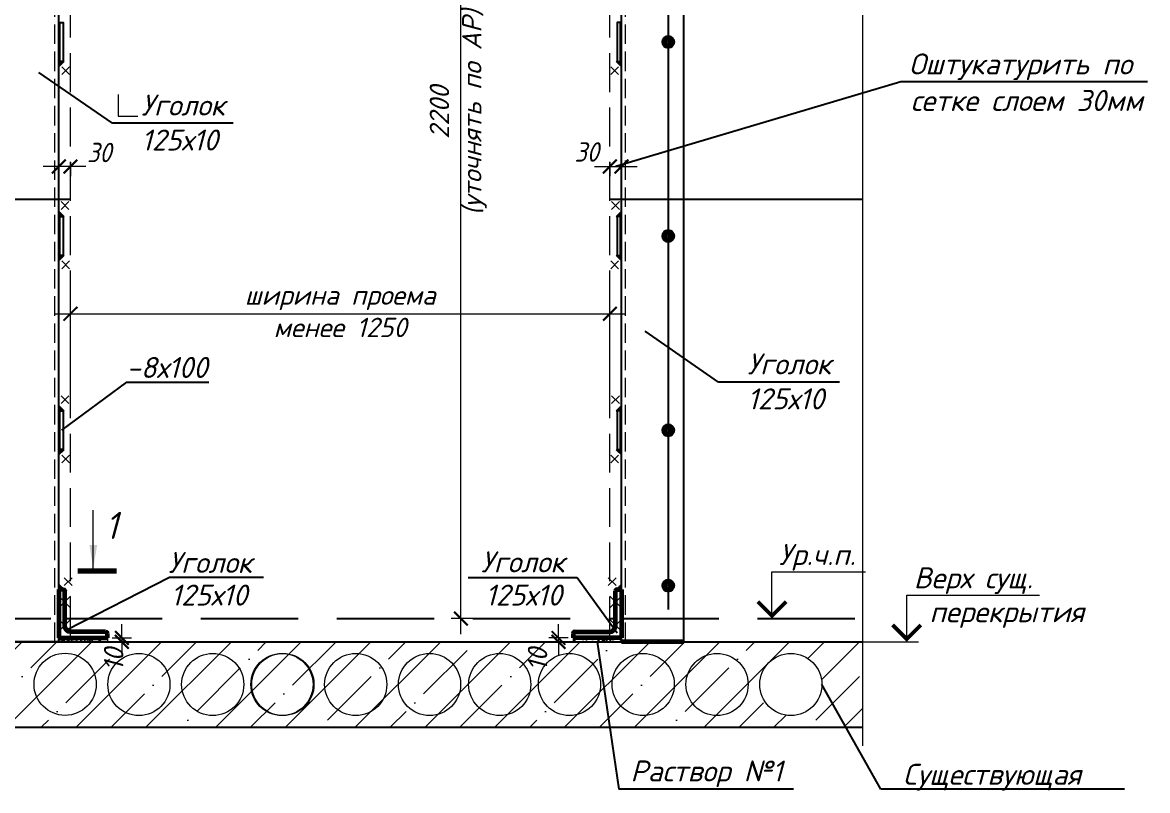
# Model space of a CAD drawing. Header units: millimetres. Extents: x 749182 to 2267578, y 70462 to 311449.
# Drawn here: x 2153669 to 2156565, y 164077 to 166055 of the extents above; entities that cross this region are included whole.
import ezdxf
from ezdxf.enums import TextEntityAlignment as Align

# ---------------------------------------------------------------- set-up
doc = ezdxf.new("R2010")
doc.units = ezdxf.units.MM
for name, pattern in [('GOST2.303 4', [7, 5, -2, 0]), ('ГОСТ 2.303 4', [7, 5, -2, 0]), ('осеваяX2', [4, 2.5, -0.5, 0.5, -0.5])]:
    doc.linetypes.add(name, pattern=pattern)
doc.layers.get('Defpoints').update_dxf_attribs({"color": 255})
for name, color, linetype, lineweight in [('1Стены', 252, 'Continuous', 25), ('монолит', 176, 'Continuous', 50), ('Оси', 165, 'осеваяX2', 13), ('Размер', 7, 'Continuous', 13), ('сварка', 156, 'Continuous', 9), ('штрих', 8, 'Continuous', 5), ('штриховка кирпич', 42, 'Continuous', 5)]:
    doc.layers.add(name, color=color, linetype=linetype, lineweight=lineweight)
doc.layers.add('CS_UNPLOTTED', color=254, linetype='Continuous', plot=False)
doc.layers.add('металл', color=124, linetype='Continuous')
doc.layers.add('Текст', color=7, linetype='Continuous')
doc.styles.add('GOST 2.304_new', font='isocpeur.ttf', dxfattribs={"width": 0.9, "oblique": 15})
doc.styles.add('М2', font='isocpeui.ttf')
doc.dimstyles.new('SPDS', dxfattribs={"dimscale": 25, "dimtxt": 2.5, "dimasz": 1.77, "dimexe": 1.25, "dimexo": 0.625, "dimtad": 1, "dimdec": 0, "dimrnd": 0.001, "dimtxsty": 'GOST 2.304_new', "dimblk": 'ARCHTICK', "dimcen": 2.5, "dimdle": 2, "dimclrt": 256, "dimazin": 2, "dimtfac": 0.75, "dimtdec": 0, "dimtmove": 1, "dimatfit": 3, "dimfxl": 0, "dimtolj": 1, "dimlwd": 9, "dimlwe": 9, "dimarcsym": 0})
doc.dimstyles.new('SPDS 1_20', dxfattribs={"dimscale": 20, "dimtxt": 2.5, "dimasz": 1.77, "dimexe": 1.25, "dimexo": 0.625, "dimtad": 1, "dimdec": 0, "dimrnd": 0.001, "dimtxsty": 'М2', "dimblk": 'ARCHTICK', "dimcen": 2.5, "dimdle": 2, "dimclrt": 256, "dimadec": 0, "dimazin": 2, "dimtfac": 0.75, "dimtdec": 0, "dimtmove": 1, "dimatfit": 3, "dimfxl": 0, "dimtolj": 1, "dimlwd": 9, "dimlwe": 9, "dimarcsym": 0})

# ---------------------------------------------------------------- blocks, each defined once
blk = doc.blocks.new('_ArchTick')
at = {"color": 0, "linetype": 'ByBlock', "const_width": 0.15}
blk.add_lwpolyline([(-0.5, -0.5), (0.5, 0.5)], dxfattribs=at)
blk = doc.blocks.new('*D1053')
at = {"layer": 'Defpoints', "color": 0, "lineweight": 20, "ltscale": 20, "transparency": 16777216}
for p in [(2153762.4, 165707.7), (2153792.4, 165707.7), (2153762.4, 165684.2)]:
    blk.add_point(p, dxfattribs=at)
at = {"layer": 'Размер', "color": 0, "lineweight": 9, "ltscale": 20, "transparency": 16777216}
for p, q in [((2153762.4, 165695.2), (2153762.4, 165659.2)), ((2153792.4, 165695.2), (2153792.4, 165659.2)), ((2153832.4, 165684.2), (2153722.4, 165684.2))]:
    blk.add_line(p, q, dxfattribs=at)
at = {"layer": 'Размер', "color": 0, "lineweight": 9, "ltscale": 20, "transparency": 16777216, "xscale": 35.4, "yscale": 35.4, "zscale": 35.4}
for p, rotation in [((2153762.4, 165684.2), 179.9999999995553), ((2153792.4, 165684.2), 359.9999999995553)]:
    blk.add_blockref('_ArchTick', p, dxfattribs=dict(at, rotation=rotation))
at = {"layer": 'Размер', "ltscale": 20, "transparency": 16777216, "insert": (2153866.2, 165720.3), "char_height": 50, "attachment_point": 5, "style": 'GOST 2.304_new'}
blk.add_mtext('\\A1;30', dxfattribs=at)
blk = doc.blocks.new('свар')
at = {"layer": 'сварка', "color": 0, "linetype": 'Continuous', "ltscale": 10}
for p, q in [((10, 10), (-10, -10)), ((-10, 10), (10, -10))]:
    blk.add_line(p, q, dxfattribs=at)
blk = doc.blocks.new('*D1054')
at = {"color": 0, "lineweight": 9, "ltscale": 20, "transparency": 16777216}
for p, q in [((2155181, 165695.2), (2155181, 165659.2)), ((2155211, 165695.2), (2155211, 165659.2)), ((2155141, 165684.2), (2155251, 165684.2))]:
    blk.add_line(p, q, dxfattribs=at)
at = {"layer": 'Defpoints', "color": 0, "lineweight": 20, "ltscale": 20, "transparency": 16777216}
for p in [(2155181, 165707.7), (2155211, 165707.7), (2155211, 165684.2)]:
    blk.add_point(p, dxfattribs=at)
at = {"color": 0, "lineweight": 9, "ltscale": 20, "transparency": 16777216, "xscale": 35.4, "yscale": 35.4, "zscale": 35.4, "rotation": 180}
blk.add_blockref('_ArchTick', (2155181, 165684.2), dxfattribs=at)
at = {"color": 0, "lineweight": 9, "ltscale": 20, "transparency": 16777216, "xscale": 35.4, "yscale": 35.4, "zscale": 35.4}
blk.add_blockref('_ArchTick', (2155211, 165684.2), dxfattribs=at)
at = {"ltscale": 20, "transparency": 16777216, "insert": (2155120.9, 165721.7), "char_height": 50, "attachment_point": 5, "style": 'GOST 2.304_new'}
blk.add_mtext('\\A1;30', dxfattribs=at)
blk = doc.blocks.new('м16')
at = {"layer": 'металл', "lineweight": 30, "ltscale": 20}
for p, q in [((-11, 6.4), (0, 12.7)), ((-11, -6.4), (-11, 6.4)), ((0, 12.7), (11, 6.4)), ((11, 6.4), (11, -6.4)), ((0, -12.7), (-11, -6.4)), ((11, -6.4), (0, -12.7))]:
    blk.add_line(p, q, dxfattribs=at)
blk.add_circle((0, 0), 15, dxfattribs=at)
for radius, start, end in [(10.4, 0, 180), (10.4, 180, 0), (6.92, 0, 180), (6.92, 180, 0)]:
    blk.add_arc((0, 0), radius, start, end, dxfattribs=at)
at = {"layer": 'металл', "linetype": 'Continuous', "lineweight": 25, "ltscale": 20}
blk.add_arc((0, 0), 8, 255, 165, dxfattribs=at)
at = {"layer": 'Оси', "ltscale": 20}
for p, q in [((17, 0), (-17.3, 0)), ((0, 17.3), (0, -17.3))]:
    blk.add_line(p, q, dxfattribs=at)
blk = doc.blocks.new('*D1061')
at = {"color": 0, "lineweight": 9, "ltscale": 20, "transparency": 16777216}
for p, q in [((2153924.8, 164470.1), (2153924.8, 164505.5)), ((2153899.9, 164470.1), (2153949.8, 164470.1)), ((2153899.9, 164460.1), (2153949.8, 164460.1)), ((2153924.8, 164470.1), (2153924.8, 164460.1)), ((2153924.8, 164460.1), (2153924.8, 164424.7))]:
    blk.add_line(p, q, dxfattribs=at)
at = {"layer": 'Defpoints', "color": 0, "lineweight": 20, "ltscale": 20, "transparency": 16777216}
for p in [(2153887.4, 164470.1), (2153887.4, 164460.1), (2153924.8, 164460.1)]:
    blk.add_point(p, dxfattribs=at)
at = {"color": 0, "lineweight": 9, "ltscale": 20, "transparency": 16777216, "xscale": 35.4, "yscale": 35.4, "zscale": 35.4}
for p, rotation in [((2153924.8, 164470.1), 270), ((2153924.8, 164460.1), 90)]:
    blk.add_blockref('_ArchTick', p, dxfattribs=dict(at, rotation=rotation))
at = {"ltscale": 20, "transparency": 16777216, "insert": (2153903.7, 164414.4), "char_height": 50, "attachment_point": 5, "rotation": 90, "style": 'М2'}
blk.add_mtext('\\A1;10', dxfattribs=at)
blk = doc.blocks.new('*D1063')
at = {"color": 0, "lineweight": 9, "ltscale": 20, "transparency": 16777216}
for p, q in [((2155048.6, 164470.1), (2155048.6, 164505.5)), ((2155073.5, 164470.1), (2155023.6, 164470.1)), ((2155073.5, 164460.1), (2155023.6, 164460.1)), ((2155048.6, 164470.1), (2155048.6, 164460.1)), ((2155048.6, 164460.1), (2155048.6, 164424.7))]:
    blk.add_line(p, q, dxfattribs=at)
at = {"layer": 'Defpoints', "color": 0, "lineweight": 20, "ltscale": 20, "transparency": 16777216}
for p in [(2155048.6, 164460.1), (2155086, 164470.1), (2155086, 164460.1)]:
    blk.add_point(p, dxfattribs=at)
at = {"color": 0, "lineweight": 9, "ltscale": 20, "transparency": 16777216, "xscale": 35.4, "yscale": 35.4, "zscale": 35.4}
for p, rotation in [((2155048.6, 164470.1), 270), ((2155048.6, 164460.1), 90)]:
    blk.add_blockref('_ArchTick', p, dxfattribs=dict(at, rotation=rotation))
at = {"ltscale": 20, "transparency": 16777216, "insert": (2154994.7, 164414.4), "char_height": 50, "attachment_point": 5, "rotation": 90, "style": 'М2'}
blk.add_mtext('\\A1;10', dxfattribs=at)
blk = doc.blocks.new('*D1069')
at = {"color": 0, "lineweight": 9, "ltscale": 20, "transparency": 16777216}
for p, q in [((2153792.4, 165106.3), (2153792.4, 165330)), ((2155181, 165106.3), (2155181, 165330)), ((2153752.4, 165305), (2155221, 165305))]:
    blk.add_line(p, q, dxfattribs=at)
at = {"layer": 'Defpoints', "color": 0, "lineweight": 20, "ltscale": 20, "transparency": 16777216}
for p in [(2155181, 165305), (2153792.4, 165093.8), (2155181, 165093.8)]:
    blk.add_point(p, dxfattribs=at)
at = {"color": 0, "lineweight": 9, "ltscale": 20, "transparency": 16777216, "xscale": 35.4, "yscale": 35.4, "zscale": 35.4, "rotation": 180}
blk.add_blockref('_ArchTick', (2153792.4, 165305), dxfattribs=at)
at = {"color": 0, "lineweight": 9, "ltscale": 20, "transparency": 16777216, "xscale": 35.4, "yscale": 35.4, "zscale": 35.4}
blk.add_blockref('_ArchTick', (2155181, 165305), dxfattribs=at)
at = {"ltscale": 20, "transparency": 16777216, "insert": (2154486.7, 165311.5), "char_height": 50, "width": 516.523, "attachment_point": 5, "style": 'М2'}
blk.add_mtext('\\A1;ширина проема менее 1250', dxfattribs=at)
blk = doc.blocks.new('*D1070')
at = {"layer": 'Defpoints', "color": 0, "lineweight": 20, "ltscale": 20, "transparency": 16777216}
for p in [(2154797.5, 166820.1), (2154851.4, 166820.1), (2154851.4, 164520.1)]:
    blk.add_point(p, dxfattribs=at)
at = {"layer": 'Размер', "color": 0, "lineweight": 9, "ltscale": 20, "transparency": 16777216}
for p, q in [((2154797.5, 164480.1), (2154797.5, 166860.1)), ((2154838.9, 166820.1), (2154772.5, 166820.1)), ((2154838.9, 164520.1), (2154772.5, 164520.1))]:
    blk.add_line(p, q, dxfattribs=at)
at = {"layer": 'Размер', "color": 0, "lineweight": 9, "ltscale": 20, "transparency": 16777216, "xscale": 35.4, "yscale": 35.4, "zscale": 35.4}
for p, rotation in [((2154797.5, 166820.1), 90), ((2154797.5, 164520.1), 270)]:
    blk.add_blockref('_ArchTick', p, dxfattribs=dict(at, rotation=rotation))
at = {"layer": 'Размер', "ltscale": 20, "transparency": 16777216, "insert": (2154790.7, 165823.7), "char_height": 50, "width": 670.583, "attachment_point": 5, "rotation": 90, "style": 'М2'}
blk.add_mtext('\\A1;2200 \\P(уточнять по АР)', dxfattribs=at)

msp = doc.modelspace()

# ---------------------------------------------------------------- hatches: boundary and pattern name
at = {"layer": 'Размер', "ltscale": 20}
h = msp.add_hatch(dxfattribs=at)
h.set_pattern_fill('AR-SAND', color=256, scale=0.3)
h.set_pattern_definition([(37.5, (1379744.382, 517222.329), (-0.48000939, 14.68239712), [0, -11.5824, 0, -12.954, 0, -12.3825]), (7.5, (1379744.382, 517222.329), (13.4856985, 21.504753), [0, -6.2484, 0, -10.4394, 0, -4.0005]), (327.5, (1379735.01, 517222.329), (23.7297711, 0.04311554), [0, -3.81, 0, -13.716, 0, -17.907]), (317.5, (1379735.01, 517222.329), (22.90669357, 6.6878797), [0, -1.905, 0, -8.9916, 0, -10.287])])
h.paths.add_polyline_path([(2153887.3833, 164470.0756), (2153792.3833, 164470.0756), (2153792.3833, 164460.0756), (2153887.3833, 164460.0756)])
h.paths.add_polyline_path([(2153792.3833, 164470.0756), (2153762.3833, 164470.0756), (2153762.3833, 164460.0756), (2153792.3833, 164460.0756)])
h = msp.add_hatch(dxfattribs=at)
h.set_pattern_fill('AR-SAND', color=256, scale=0.3)
h.set_pattern_definition([(37.5, (1378733.01, 517222.329), (-0.48000939, 14.68239712), [0, -11.5824, 0, -12.954, 0, -12.3825]), (7.5, (1378733.01, 517222.329), (13.4856985, 21.504753), [0, -6.2484, 0, -10.4394, 0, -4.0005]), (327.5, (1378723.637, 517222.329), (23.7297711, 0.04311554), [0, -3.81, 0, -13.716, 0, -17.907]), (317.5, (1378723.637, 517222.329), (22.90669357, 6.6878797), [0, -1.905, 0, -8.9916, 0, -10.287])])
h.paths.add_polyline_path([(2155086.0401, 164470.0756), (2155181.0401, 164470.0756), (2155181.0401, 164460.0756), (2155086.0401, 164460.0756)])
h.paths.add_polyline_path([(2155181.0401, 164470.0756), (2155211.0401, 164470.0756), (2155211.0401, 164460.0756), (2155181.0401, 164460.0756)])
at = {"layer": 'сварка', "linetype": 'Continuous', "ltscale": 5}
for points in [[(2153762.3931, 165954.9778), (2153762.3931, 165941.3343), (2153776.0366, 165954.9778)], [(2155211.0303, 165954.9778), (2155211.0303, 165941.3343), (2155197.3869, 165954.9778)], [(2153762.3931, 165555.1734), (2153762.3931, 165568.8168), (2153776.0366, 165555.1734)], [(2155211.0303, 165555.1734), (2155211.0303, 165568.8168), (2155197.3869, 165555.1734)], [(2153762.3931, 165454.9778), (2153762.3931, 165441.3343), (2153776.0366, 165454.9778)], [(2155211.0303, 165454.9778), (2155211.0303, 165441.3343), (2155197.3869, 165454.9778)], [(2153762.3931, 165055.1734), (2153762.3931, 165068.8168), (2153776.0366, 165055.1734)], [(2155211.0303, 165055.1734), (2155211.0303, 165068.8168), (2155197.3869, 165055.1734)], [(2153762.3931, 164954.9778), (2153762.3931, 164941.3343), (2153776.0366, 164954.9778)], [(2155211.0303, 164954.9778), (2155211.0303, 164941.3343), (2155197.3869, 164954.9778)], [(2153762.3931, 164595.0756), (2153762.3931, 164608.719), (2153776.0366, 164595.0756)], [(2155211.0303, 164595.0756), (2155211.0303, 164608.719), (2155197.3869, 164595.0756)]]:
    msp.add_hatch(color=0, dxfattribs=at).paths.add_polyline_path(points, flags=0)
at = {"layer": 'штрих', "lineweight": 13, "ltscale": 100}
h = msp.add_hatch(dxfattribs=at)
h.set_pattern_fill('ANSI35', color=256, scale=20)
h.set_pattern_definition([(45, (-40577937.46, -1293708.56), (-89.8025612, 89.8025612), []), (45, (-40577847.66, -1293708.56), (-89.8025612, 89.8025612), [158.75, -31.75, 0, -31.75])])
h.paths.add_polyline_path([(2155566.7779, 164350.3756, -1), (2155726.7779, 164350.3756), (2155788.6659, 164240.0756), (2155831.0837, 164240.0756), (2155831.0837, 164460.0756), (2153887.3833, 164460.0756), (2153887.3833, 164460.0756), (2153762.3833, 164460.0756), (2153602.3931, 164460.0756), (2153142.3397, 164460.0756), (2153142.3397, 164397.9322, -3.274807059), (2153142.3397, 164308.5509), (2153142.3397, 164240.0756), (2155788.6659, 164240.0756), (2155726.7779, 164350.3756, -1)])

# ---------------------------------------------------------------- linework, layer by layer
at = {"ltscale": 20}
for p, q in [((2153900.3859, 165795.4552), (2153711.342, 165926.7502)), ((2155460.6, 165128.8987), (2155271.5561, 165260.1937))]:
    msp.add_line(p, q, dxfattribs=at)
at = {"ltscale": 100}
for p, q in [((2155929.4201, 165902.6264), (2155196.0303, 165684.1552)), ((2156564.7621, 165902.6264), (2155929.4201, 165902.6264)), ((2153936.5961, 165129.1879), (2153769.4222, 165005.0757)), ((2153936.5961, 165129.1879), (2154149.0113, 165129.1879)), ((2154047.4433, 164625.4485), (2153782.4936, 164490.1761)), ((2154289.6858, 164625.4485), (2154047.4433, 164625.4485)), ((2154815.8532, 164625.4259), (2155096.7339, 164625.4259)), ((2155096.7339, 164625.4259), (2155199.4352, 164482.9552)), ((2155877.9422, 164080.9628), (2155726.7779, 164350.3756)), ((2156505.4463, 164080.9628), (2155877.9422, 164080.9628))]:
    msp.add_line(p, q, dxfattribs=at)
at = {"color": 0, "ltscale": 20}
for points in [[(2154211.6694, 165795.4552), (2153900.3859, 165795.4552)], [(2155771.8835, 165128.8987), (2155460.6, 165128.8987)]]:
    msp.add_lwpolyline(points, dxfattribs=at)
at = {"layer": '1Стены', "color": 0, "linetype": 'ГОСТ 2.303 4', "lineweight": 13, "ltscale": 10}
for p, q in [((2153752.3931, 164460.0756), (2153752.3931, 166850.0756)), ((2155221.0303, 164460.0756), (2155221.0303, 166850.0756))]:
    msp.add_line(p, q, dxfattribs=at)
at = {"layer": '1Стены', "color": 0, "linetype": 'ГОСТ 2.303 4', "lineweight": 13, "ltscale": 20}
for p, q in [((2153792.3931, 164476.0756), (2153792.3931, 166820.0756)), ((2155181.0303, 164476.0756), (2155181.0303, 166820.0756))]:
    msp.add_line(p, q, dxfattribs=at)
at = {"layer": '1Стены', "color": 0, "linetype": 'GOST2.303 4', "ltscale": 50}
for p, q in [((2153142.3397, 164520.0756), (2153762.3931, 164520.0756)), ((2153778.3931, 164520.0756), (2155195.0303, 164520.0756)), ((2155211.0303, 164520.0756), (2155831.0837, 164520.0756))]:
    msp.add_line(p, q, dxfattribs=at)
at = {"layer": '1Стены', "color": 0, "linetype": 'ГОСТ 2.303 4', "lineweight": 13, "ltscale": 50}
msp.add_line((2153762.3931, 164460.0756), (2155211.0204, 164460.0756), dxfattribs=at)
at = {"layer": 'CS_UNPLOTTED', "ltscale": 20}
msp.add_line((2155331.0303, 167368.2146), (2155331.0303, 164543.3392), dxfattribs=at)
at = {"layer": 'CS_UNPLOTTED', "ltscale": 100}
for p, q in [((2153142.3397, 165600.0756), (2153792.3931, 165600.0756)), ((2155181.0303, 165600.0756), (2155831.0837, 165600.0756))]:
    msp.add_line(p, q, dxfattribs=at)
at = {"layer": 'металл', "color": 0, "ltscale": 20}
for p, q in [((2155371.0303, 164460.0756), (2155371.0303, 167050.0756)), ((2153762.3931, 164460.0756), (2153762.3931, 166850.0756)), ((2155211.0303, 164460.0756), (2155211.0303, 166850.0756)), ((2153762.3833, 164460.0756), (2153602.3931, 164460.0756))]:
    msp.add_line(p, q, dxfattribs=at)
at = {"layer": 'металл', "color": 0, "linetype": 'Continuous', "lineweight": 60, "ltscale": 20, "extrusion": (0, 0, -1)}
for p, q in [((2153762.3931, 164595.0756), (2153762.3931, 164470.0756)), ((2153773.7931, 164595.0756), (2153762.3931, 164595.0756)), ((2153778.3931, 164500.0756), (2153778.3931, 164590.4756)), ((2153882.7931, 164486.0756), (2153792.3931, 164486.0756)), ((2153887.3931, 164470.0756), (2153887.3931, 164481.4756)), ((2153762.3931, 164470.0756), (2153887.3931, 164470.0756)), ((2155211.0303, 164470.0756), (2155086.0303, 164470.0756))]:
    msp.add_line(p, q, dxfattribs=at)
at = {"layer": 'металл', "color": 0, "linetype": 'Continuous', "lineweight": 60, "ltscale": 20}
for p, q in [((2155199.6303, 164595.0756), (2155211.0303, 164595.0756)), ((2155211.0303, 164595.0756), (2155211.0303, 164470.0756)), ((2155195.0303, 164500.0756), (2155195.0303, 164590.4756)), ((2155086.0303, 164481.4756), (2155086.0303, 164470.0756)), ((2155090.6303, 164486.0756), (2155181.0303, 164486.0756)), ((2155371.0303, 164460.0756), (2155211.0401, 164460.0756))]:
    msp.add_line(p, q, dxfattribs=at)
at = {"layer": 'металл', "color": 0, "ltscale": 20}
for points in [[(2153765.4022, 166055.0756), (2153773.4022, 166055.0756), (2153773.4022, 165955.0756), (2153765.4022, 165955.0756)], [(2155208.0212, 166055.0756), (2155200.0212, 166055.0756), (2155200.0212, 165955.0756), (2155208.0212, 165955.0756)], [(2153765.4022, 165555.0756), (2153773.4022, 165555.0756), (2153773.4022, 165455.0756), (2153765.4022, 165455.0756)], [(2155208.0212, 165555.0756), (2155200.0212, 165555.0756), (2155200.0212, 165455.0756), (2155208.0212, 165455.0756)], [(2153765.4022, 165055.0756), (2153773.4022, 165055.0756), (2153773.4022, 164955.0756), (2153765.4022, 164955.0756)], [(2155208.0212, 165055.0756), (2155200.0212, 165055.0756), (2155200.0212, 164955.0756), (2155208.0212, 164955.0756)]]:
    msp.add_lwpolyline(points, close=True, dxfattribs=at)
at = {"layer": 'металл', "color": 0, "linetype": 'Continuous', "lineweight": 60, "ltscale": 20, "extrusion": (0, 0, -1)}
for centre, radius, start, end in [((-2153773.7931, 164590.4756), 4.6, 90, 180), ((-2153792.3931, 164500.0756), 14, 270, 0), ((-2153882.7931, 164481.4756), 4.6, 90, 180)]:
    msp.add_arc(centre, radius, start, end, dxfattribs=at)
at = {"layer": 'металл', "color": 0, "linetype": 'Continuous', "lineweight": 60, "ltscale": 20}
for centre, radius, start, end in [((2155199.6303, 164590.4756), 4.6, 90, 180), ((2155090.6303, 164481.4756), 4.6, 90, 180), ((2155181.0303, 164500.0756), 14, 270, 0)]:
    msp.add_arc(centre, radius, start, end, dxfattribs=at)
at = {"layer": 'монолит', "color": 0, "lineweight": 25, "ltscale": 100}
for p, q in [((2153142.3397, 164460.0756), (2155831.0837, 164460.0756)), ((2153142.3397, 164460.0756), (2155831.0837, 164460.0756)), ((2153142.3397, 164240.0756), (2155831.0837, 164240.0756))]:
    msp.add_line(p, q, dxfattribs=at)
at = {"layer": 'Размер', "linetype": 'Continuous', "ltscale": 20}
for p, q in [((2153851.1735, 164649.8226), (2153851.1735, 164799.144)), ((2155598.2264, 164520.0756), (2155598.2264, 164640.0756)), ((2155598.2264, 164640.0756), (2155838.4989, 164640.0756)), ((2155945.1392, 164460.0756), (2155945.1392, 164580.0756)), ((2155945.1392, 164580.0756), (2156286.6616, 164580.0756)), ((2155831.0837, 164460.0756), (2155975.1392, 164460.0756))]:
    msp.add_line(p, q, dxfattribs=at)
at = {"layer": 'Размер', "color": 0, "ltscale": 20}
msp.add_lwpolyline([(2153914.8997, 165869.7247), (2153914.8997, 165813.7418), (2153965.7584, 165813.7418)], dxfattribs=at)
at = {"layer": 'Размер', "color": 0, "linetype": 'Continuous', "ltscale": 20}
for points, const_width in [([(2153911.1735, 164642.8226), (2153811.1735, 164642.8226)], 14), ([(2155561.7619, 164563.6111), (2155598.2264, 164527.1467), (2155634.6908, 164563.6111)], 10), ([(2155908.6747, 164503.6111), (2155945.1392, 164467.1467), (2155981.6036, 164503.6111)], 10)]:
    msp.add_lwpolyline(points, dxfattribs=dict(at, const_width=const_width))
at = {"layer": 'Размер', "color": 0, "ltscale": 20}
for points in [[(2153762.3833, 164470.0756), (2153887.3833, 164470.0756), (2153887.3833, 164460.0756), (2153762.3833, 164460.0756)], [(2155211.0401, 164470.0756), (2155086.0401, 164470.0756), (2155086.0401, 164460.0756), (2155211.0401, 164460.0756)]]:
    msp.add_lwpolyline(points, close=True, dxfattribs=at)
at = {"layer": 'Размер', "linetype": 'Continuous', "ltscale": 20}
msp.add_solid([(2153851.1735, 164649.8226), (2153841.1179, 164709.9126), (2153861.2291, 164709.9126)], dxfattribs=at)
at = {"layer": 'сварка', "color": 0, "linetype": 'Continuous', "ltscale": 5}
for p, q in [((2153762.3931, 165954.9778), (2153762.3931, 165941.3343)), ((2153762.3931, 165941.3343), (2153776.0366, 165954.9778)), ((2153776.0366, 165954.9778), (2153762.3931, 165954.9778)), ((2155211.0303, 165941.3343), (2155197.3869, 165954.9778)), ((2155197.3869, 165954.9778), (2155211.0303, 165954.9778)), ((2155211.0303, 165954.9778), (2155211.0303, 165941.3343)), ((2153762.3931, 165555.1734), (2153762.3931, 165568.8168)), ((2153762.3931, 165568.8168), (2153776.0366, 165555.1734)), ((2153776.0366, 165555.1734), (2153762.3931, 165555.1734)), ((2155211.0303, 165568.8168), (2155197.3869, 165555.1734)), ((2155197.3869, 165555.1734), (2155211.0303, 165555.1734)), ((2155211.0303, 165555.1734), (2155211.0303, 165568.8168)), ((2153762.3931, 165454.9778), (2153762.3931, 165441.3343)), ((2153762.3931, 165441.3343), (2153776.0366, 165454.9778)), ((2153776.0366, 165454.9778), (2153762.3931, 165454.9778)), ((2155211.0303, 165441.3343), (2155197.3869, 165454.9778)), ((2155197.3869, 165454.9778), (2155211.0303, 165454.9778)), ((2155211.0303, 165454.9778), (2155211.0303, 165441.3343)), ((2153762.3931, 165055.1734), (2153762.3931, 165068.8168)), ((2153762.3931, 165068.8168), (2153776.0366, 165055.1734)), ((2155211.0303, 165068.8168), (2155197.3869, 165055.1734)), ((2155211.0303, 165055.1734), (2155211.0303, 165068.8168)), ((2153776.0366, 165055.1734), (2153762.3931, 165055.1734)), ((2155197.3869, 165055.1734), (2155211.0303, 165055.1734)), ((2153762.3931, 164954.9778), (2153762.3931, 164941.3343)), ((2153762.3931, 164941.3343), (2153776.0366, 164954.9778)), ((2153776.0366, 164954.9778), (2153762.3931, 164954.9778)), ((2155211.0303, 164941.3343), (2155197.3869, 164954.9778)), ((2155197.3869, 164954.9778), (2155211.0303, 164954.9778)), ((2155211.0303, 164954.9778), (2155211.0303, 164941.3343)), ((2153762.3931, 164595.0756), (2153762.3931, 164608.719)), ((2153762.3931, 164608.719), (2153776.0366, 164595.0756)), ((2153776.0366, 164595.0756), (2153762.3931, 164595.0756)), ((2155211.0303, 164608.719), (2155197.3869, 164595.0756)), ((2155197.3869, 164595.0756), (2155211.0303, 164595.0756)), ((2155211.0303, 164595.0756), (2155211.0303, 164608.719))]:
    msp.add_line(p, q, dxfattribs=at)
at = {"layer": 'сварка', "color": 0, "linetype": 'Continuous', "ltscale": 15}
for p, q in [((2153762.3833, 164595.0756), (2153762.3833, 164470.0756)), ((2155211.0401, 164595.0756), (2155211.0401, 164470.0756)), ((2153762.3833, 164577.5756), (2153792.3833, 164547.5756)), ((2153762.3833, 164547.5756), (2153792.3833, 164577.5756)), ((2155211.0401, 164577.5756), (2155181.0401, 164547.5756)), ((2155211.0401, 164547.5756), (2155181.0401, 164577.5756)), ((2153762.3833, 164517.5756), (2153792.3833, 164487.5756)), ((2153762.3833, 164487.5756), (2153792.3833, 164517.5756)), ((2155211.0401, 164517.5756), (2155181.0401, 164487.5756)), ((2155211.0401, 164487.5756), (2155181.0401, 164517.5756))]:
    msp.add_line(p, q, dxfattribs=at)
at = {"layer": 'Текст', "ltscale": 20}
for p in [(2155148.5401, 164460.0756), (2155653.5934, 164080.5578)]:
    msp.add_line(p, (2155203.7999, 164080.5578), dxfattribs=at)
at = {"layer": 'штрих', "ltscale": 100}
for centre in [(2153778.6867, 164350.8392), (2153778.6867, 164350.8392), (2153968.6854, 164350.3756), (2153968.6854, 164350.3756), (2154158.6854, 164350.3756), (2154158.6854, 164350.3756), (2154336.7779, 164350.3756), (2154339.3002, 164350.3756), (2154526.7779, 164350.3756), (2154716.7779, 164350.3756), (2154897.3927, 164350.3756), (2155076.7779, 164350.3756), (2155266.7779, 164350.3756), (2155456.7779, 164350.3756), (2155646.7779, 164350.3756)]:
    msp.add_circle(centre, 80, dxfattribs=at)
at = {"layer": 'штриховка кирпич', "color": 0, "linetype": 'Continuous', "ltscale": 15}
msp.add_lwpolyline([(2155831.0837, 167738.3237), (2155831.0837, 166198.8507), (2155887.3337, 166185.7257), (2155694.8337, 166159.4757), (2155831.0837, 166146.3507), (2155831.0837, 164192.0115)], dxfattribs=at)

# ---------------------------------------------------------------- block references
at = {"layer": 'Размер', "rotation": 270.0000000001111}
for p in [(2155331.0303, 166005.0756), (2155331.0303, 165505.0756), (2155331.0303, 165005.0756), (2155331.0303, 164605.0756)]:
    msp.add_blockref('м16', p, dxfattribs=at)
at = {"layer": 'Размер', "color": 0, "xscale": -1, "rotation": 89.99999999762781}
for p in [(2153780.1521, 165930.9319), (2153778.1485, 165583.806), (2153780.1521, 165430.9319), (2153778.1485, 165083.806), (2153780.1521, 164930.9319), (2153786.5675, 164615.2892)]:
    msp.add_blockref('свар', p, dxfattribs=at)
at = {"layer": 'Размер', "color": 0, "rotation": 270.0000000023722}
for p in [(2155193.2713, 165930.9319), (2155195.2749, 165583.806), (2155193.2713, 165430.9319), (2155195.2749, 165083.806), (2155193.2713, 164930.9319), (2155186.8559, 164615.2892)]:
    msp.add_blockref('свар', p, dxfattribs=at)

# ---------------------------------------------------------------- texts
at = {"color": 0, "ltscale": 20, "char_height": 54, "width": 274.710988, "attachment_point": 1, "style": 'М2'}
for insert in [(2153974.7623, 165869.4552), (2155534.9764, 165202.8987)]:
    msp.add_mtext('Уголок 125х10', dxfattribs=dict(at, insert=insert))
at = {"layer": 'Размер', "linetype": 'Continuous', "ltscale": 20, "style": 'GOST 2.304_new', "oblique": 15, "width": 0.9}
msp.add_text('1', height=70, dxfattribs=at).set_placement((2153882.0952, 164724.946))
at = {"layer": 'Текст', "ltscale": 20, "style": 'М2'}
for s, p in [('Оштукатурить по', (2155950.6734, 165921.3076)), ('сетке слоем 30мм', (2155955.5334, 165827.3076)), ('-8х100', (2153936.5961, 165139.7578)), ('Ур.ч.п.', (2155616.2264, 164658.0756)), ('Уголок', (2154044.5276, 164637.6823)), ('Уголок', (2154849.3286, 164639.0346)), ('Верх сущ.', (2155963.1392, 164598.0756)), ('125х10', (2154050.2983, 164553.5423)), ('125х10', (2154860.0377, 164553.5423)), ('Раствор №1', (2155233.7999, 164100.5578)), ('Существующая', (2155935.4139, 164091.986))]:
    msp.add_text(s, height=54, dxfattribs=at).set_placement(p)
msp.add_text('перекрытия', height=54, dxfattribs=at).set_placement((2156003.5122, 164564.5638), align=Align.TOP_LEFT)

# ---------------------------------------------------------------- dimensions: what is measured, and where the dimension line sits
at = {"ltscale": 20}
for base, p1, p2, angle, override, picture, middle, dimtype in [((2155211.0303, 165684.1552), (2155181.0303, 165707.7381), (2155211.0303, 165707.7381), 0, {"dimscale": 20, "dimtxsty": 'GOST 2.304_new', "dimfxl": 1.25, "dimtfill": 0, "dimarcsym": 1}, '*D1054', (2155120.8754, 165684.1552), 161), ((2153924.798, 164460.0756), (2153887.3931, 164470.0756), (2153887.3931, 164460.0756), 90, {"dimscale": 20, "dimtxsty": 'М2', "dimfxl": 1.25, "dimtfill": 0, "dimarcsym": 1}, '*D1061', (2153941.197, 164414.4131), 160), ((2155048.6254, 164460.0756), (2155086.0303, 164470.0756), (2155086.0303, 164460.0756), 90, {"dimscale": 20, "dimtxsty": 'М2', "dimfxl": 1.25, "dimtfill": 0, "dimarcsym": 1}, '*D1063', (2155032.2264, 164414.4131), 160)]:
    dim = msp.add_linear_dim(base=base, p1=p1, p2=p2, angle=angle, dimstyle='SPDS', override=override, dxfattribs=at)
    dim.commit()
    dim.dimension.update_dxf_attribs({"geometry": picture, "text_midpoint": middle, "dimtype": dimtype})
dim = msp.add_linear_dim(base=(2155181.0303, 165304.9568), p1=(2153792.3931, 165093.806), p2=(2155181.0303, 165093.806), text='ширина проема менее 1250', dimstyle='SPDS 1_20', override={"dimtxsty": 'М2'}, dxfattribs=at)
dim.commit()
dim.dimension.update_dxf_attribs({"geometry": '*D1069', "text_midpoint": (2154486.7117, 165232.356), "dimtype": 160})
at = {"layer": 'Размер', "ltscale": 20}
dim = msp.add_linear_dim(base=(2154797.4626, 166820.0756), p1=(2154851.3693, 164520.0756), p2=(2154851.3693, 166820.0756), angle=90, text='2200 \\P(уточнять по АР)', dimstyle='SPDS 1_20', override={"dimtxsty": 'М2'}, dxfattribs=at)
dim.commit()
dim.dimension.update_dxf_attribs({"geometry": '*D1070', "text_midpoint": (2154879.8462, 165823.7097), "dimtype": 160})
dim = msp.add_linear_dim(base=(2153762.3931, 165684.1552), p1=(2153792.3931, 165707.7381), p2=(2153762.3931, 165707.7381), angle=180, dimstyle='SPDS', override={"dimscale": 20, "dimtxsty": 'GOST 2.304_new', "dimfxl": 1.25, "dimtfill": 0, "dimarcsym": 1}, dxfattribs=at)
dim.commit()
dim.dimension.update_dxf_attribs({"geometry": '*D1053', "text_midpoint": (2153866.2, 165682.768), "dimtype": 161})

doc.saveas('drawing.dxf')
